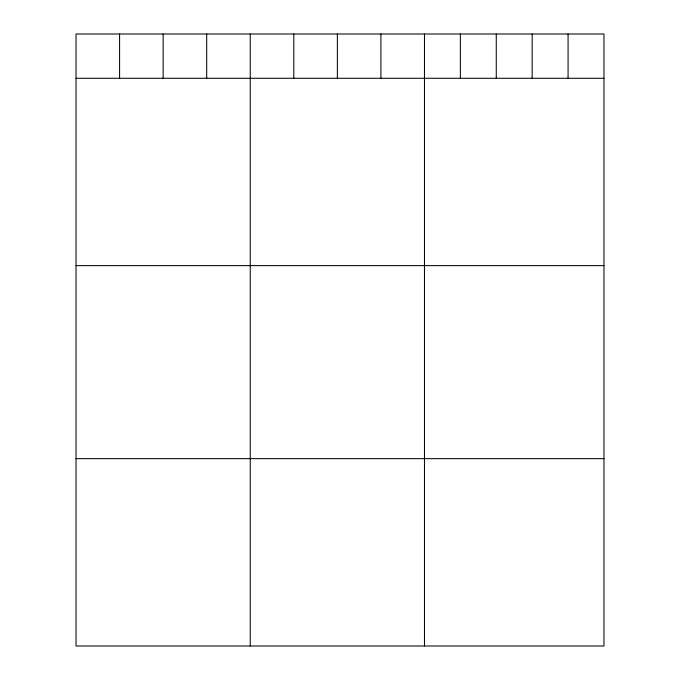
<?xml version="1.0" encoding="UTF-8"?>
<svg xmlns="http://www.w3.org/2000/svg" width="680" height="680" viewBox="0 0 680 680"><rect width="100%" height="100%" fill="white"/><g stroke="black" fill="none" stroke-linecap="round" stroke-linejoin="round"><path stroke-width="1.02" d="M603.967 78.276L603.967 646L76.032 646L76.032 34L603.967 34L603.967 78.276L76.032 78.276M76.032 265.625L603.967 265.625M76.032 458.651L603.967 458.651M568.072 34L568.072 78.276M532.168 34L532.168 78.276M496.272 34L496.272 78.276M460.368 34L460.368 78.276M424.473 34L424.473 646M380.919 34L380.919 78.276M337.356 34L337.356 78.276M293.802 34L293.802 78.276M250.249 34L250.249 646M206.694 34L206.694 78.276M163.141 34L163.141 78.276M119.587 34L119.587 78.276"/></g></svg>
